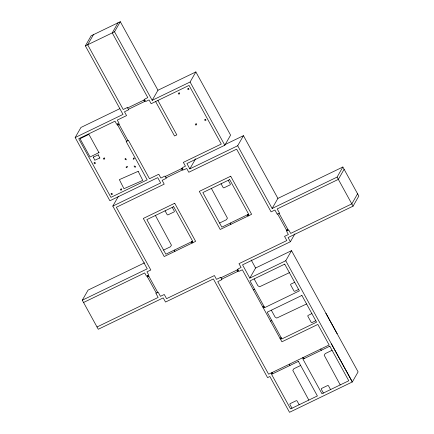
<?xml version="1.0" encoding="UTF-8"?>
<svg xmlns="http://www.w3.org/2000/svg" width="434" height="434" viewBox="0 0 434 434"><rect width="100%" height="100%" fill="white"/><g stroke="black" fill="none" stroke-linecap="round" stroke-linejoin="round"><path stroke-width="0.65" d="M294.876 233.888L290.389 241.727L242.541 264.843L249.821 278.096L255.593 268.017L291.518 250.657L358.104 371.873L352.332 381.953L289.521 412.3L269.856 376.5L267.566 377.613L213.371 278.937L165.528 302.053L163.233 297.876L98.268 329.265L82.297 300.198L147.267 268.809L112.818 206.09L160.661 182.969L157.732 177.642L109.889 200.758L75.169 137.54L123.012 114.424L85.362 45.874L91.135 35.794L120.31 21.7L157.96 90.245L152.182 100.33L114.538 31.78L120.31 21.7M93.429 34.687L87.657 44.767L123.213 109.509L127.406 107.48L128.659 109.769L124.466 111.793L126.56 115.601L117.278 120.088L118.818 122.893L119.111 124.482L127.981 140.632M118.015 22.807L112.243 32.892L147.799 97.628L144.983 98.99L143.86 100.113L127.656 107.941M75.169 137.54L80.941 127.46L119.703 108.733M99.88 157.949L94.769 160.233L93.283 157.027M98.979 152.687L88.932 134.388L80.03 138.69L90.077 156.983L99.06 152.546M93.223 157.13L98.339 154.846M112.818 206.09L118.27 196.564M152.182 100.33L190.092 82.015L195.87 71.93L230.59 135.148L224.812 145.227L186.908 163.547L189.832 168.875L237.68 145.759L243.452 135.679L277.901 198.398L272.129 208.477L237.68 145.759M82.297 300.198L88.075 290.113L144.538 262.83M189.832 168.875L195.609 158.795M249.821 278.096L285.746 260.742L291.518 250.657M272.129 208.477L337.093 177.094L342.865 167.009L358.831 196.081L353.059 206.161L288.095 237.55L290.389 241.727M344.119 169.293L338.346 179.378L277.201 208.917L279.496 213.094L277.207 214.206L274.912 210.023L271.087 211.873L236.638 149.155L188.795 172.271L186.707 168.463L183.886 169.824L182.264 170.03L166.059 177.859M357.578 193.797L351.806 203.877L290.661 233.421L289.12 230.611L287.91 229.461L279.04 213.316M165.305 176.486L181.51 168.658L182.633 167.535L185.448 166.179L183.36 162.37L221.269 144.05L189.056 85.406L151.146 103.721L149.057 99.912L146.242 101.274L144.614 101.48L128.41 109.308M220.944 277.787L237.143 269.959L238.271 268.836L241.087 267.474L238.993 263.666L286.841 240.55L284.547 236.373L288.366 234.528L286.825 231.723L286.532 230.128L277.662 213.984M85.362 45.874L114.538 31.78M157.96 90.245L195.87 71.93M157.694 292.375L148.824 276.23L148.531 274.635L146.99 271.83L150.81 269.986L116.366 207.262L164.209 184.146L162.115 180.338L166.309 178.314L165.056 176.03L160.862 178.054L158.773 174.246L149.491 178.732L128.442 140.41L126.148 141.517L147.197 179.839L110.925 197.362L78.717 138.717L114.983 121.195L116.529 123.999L117.739 125.149L119.111 124.482M225.284 144.457L243.452 135.679M163.585 250.087L170.41 246.789L171.441 245.199L155.41 215.486M219.577 223.033L226.407 219.734L227.432 218.145L211.407 188.432M277.901 198.398L342.865 167.009M83.556 302.482L144.696 272.937L146.242 275.747L147.452 276.892L156.321 293.042M147.452 276.892L148.824 276.23M286.532 230.128L287.91 229.461M97.01 326.981L158.155 297.442L155.86 293.265L158.155 292.153L160.45 296.33L164.269 294.485L166.564 298.663L214.407 275.547L216.501 279.355L220.689 277.326L221.948 279.615L217.754 281.639L268.603 374.216L329.124 344.976L317.84 324.437L281.91 341.797L242.34 269.758L239.525 271.12L237.897 271.326L221.693 279.154M253.385 289.869L254.606 289.277M289.391 272.661L259.559 286.782L257.872 285.708L254.134 278.905M294.681 282.295L290.986 284.08A0.732 0.694 29.8 0 0 290.699 285.024L293.921 290.894A0.732 0.694 29.8 0 0 294.908 291.219L298.603 289.435M262.792 306.995L264.018 306.404M270.577 321.165L271.798 320.574M306.583 303.963L276.751 318.079L275.058 317.004L271.326 310.201M311.872 313.592L308.178 315.377A0.732 0.694 29.8 0 0 307.89 316.321L311.113 322.191A0.732 0.694 29.8 0 0 312.095 322.516L315.789 320.731M279.984 338.292L281.205 337.701M300.643 365.482L293.818 368.781L292.793 370.37L308.818 400.083M332.053 350.309L325.223 353.607L324.198 355.196L340.223 384.909M337.093 177.094L353.059 206.161M325.896 313.25L337.191 333.789M190.092 82.015L224.812 145.227M331.413 343.869L352.332 381.953L285.746 260.742M247.434 214.776L248.107 215.996M228.235 180.3L230.259 183.983A0.732 0.694 29.8 0 1 229.971 184.922L224.08 187.77A0.732 0.694 29.8 0 1 223.092 187.445L221.074 183.761M320.715 349.039L321.382 350.26M330.556 389.58L328.533 385.902A0.732 0.694 29.8 0 0 327.551 385.571L321.659 388.419A0.732 0.694 29.8 0 0 321.372 389.358L323.395 393.041M251.167 259.95L255.593 268.017M230.242 223.081L230.915 224.302M303.523 357.345L304.196 358.565M157.916 100.449L176.822 134.876L174.533 135.983L155.622 101.561M289.31 364.213L289.977 365.433M143.86 100.113L144.614 101.48M181.51 168.658L182.264 170.03M237.143 269.959L237.897 271.326M299.151 404.754L297.127 401.076A0.732 0.694 29.8 0 0 296.145 400.745L290.254 403.593A0.732 0.694 29.8 0 0 289.966 404.531L291.99 408.215M272.118 372.518L272.791 373.739M191.443 241.83L192.11 243.051M172.238 207.354L174.262 211.032A0.732 0.694 29.8 0 1 173.974 211.976L168.088 214.819A0.732 0.694 29.8 0 1 167.101 214.494L165.077 210.816M117.739 125.149L126.609 141.294M174.251 250.136L174.918 251.357M98.279 154.943L99.825 158.052M144.479 100.178L144.468 100.688L145.368 100.748L144.934 99.956L144.479 100.178M182.128 168.728L182.112 169.233L183.018 169.298L182.584 168.506L182.128 168.728M191.942 241.857L191.931 242.367L192.837 242.432L192.848 241.922L191.942 241.857M237.761 270.024L237.751 270.528L238.657 270.594L238.223 269.802L237.761 270.024M247.933 214.808L247.922 215.313L248.828 215.378L248.839 214.868L247.933 214.808M271.396 373.137L271.386 373.647L272.286 373.707L272.302 373.202L271.396 373.137M302.802 357.963L303.236 358.755L303.697 358.533L303.263 357.746L302.802 357.963M127.233 166.515L126.961 167.676L126.223 167.73L126.126 167.009L127.233 166.515M133.471 158.139L133.2 159.305L134.307 158.806L134.209 158.084L133.471 158.139M117.798 123.674L117.777 124.553L118.303 124.591L118.574 124.167L117.798 123.674M147.511 275.422L147.24 275.84L148.016 276.333L148.287 275.916L147.511 275.422M287.346 230.025L287.075 230.443L287.845 230.937L288.116 230.519L287.346 230.025M263.487 306.854L263.471 307.733L263.991 307.766L264.013 306.892L263.487 306.854M280.679 338.151L280.407 338.574L281.183 339.062L281.454 338.645L280.679 338.151M179.193 92.86L178.276 93.305L178.775 94.216L179.692 93.777L179.193 92.86M188.519 88.357L187.602 88.796L188.101 89.713L189.018 89.268L188.519 88.357M94.927 162.473L94.01 162.918L94.509 163.835L95.426 163.39L94.927 162.473M104.247 157.971L103.33 158.415L103.835 159.327L104.751 158.882L104.247 157.971M196.179 123.782L195.262 124.227L195.761 125.138L196.678 124.699L196.179 123.782M205.499 119.279L204.582 119.719L205.087 120.636L206.004 120.191L205.499 119.279M111.907 193.396L110.99 193.841L111.495 194.757L112.411 194.313L111.907 193.396M121.232 188.893L120.316 189.338L120.82 190.249L121.737 189.804L121.232 188.893M174.712 203.269L143.307 218.443L164.22 256.527L195.626 241.353L174.712 203.269M230.704 176.215L199.298 191.389L220.212 229.472L251.622 214.298L230.704 176.215M173.671 206.66L146.855 219.62L165.842 254.199L192.663 241.239L173.671 206.66M229.667 179.611L202.846 192.566L221.839 227.145L248.66 214.184L229.667 179.611M284.704 264.132L250.006 280.896L264.686 307.625L299.384 290.861L284.704 264.132M301.896 295.429L267.198 312.192L281.878 338.921L316.576 322.158L301.896 295.429M298.386 361.37L271.565 374.33L290.558 408.909L317.379 395.949L298.386 361.37M329.791 346.196L302.97 359.157L321.963 393.736L348.784 380.775L329.791 346.196M138.175 171.322L119.361 179.638L123.967 188.709L142.781 180.392L138.175 171.322M125.789 158.73L125.046 158.784L125.144 159.506L126.354 159.826L125.789 158.73M135.386 167.03L134.643 167.09L134.079 165.989L135.289 166.309L135.386 167.03"/></g></svg>
